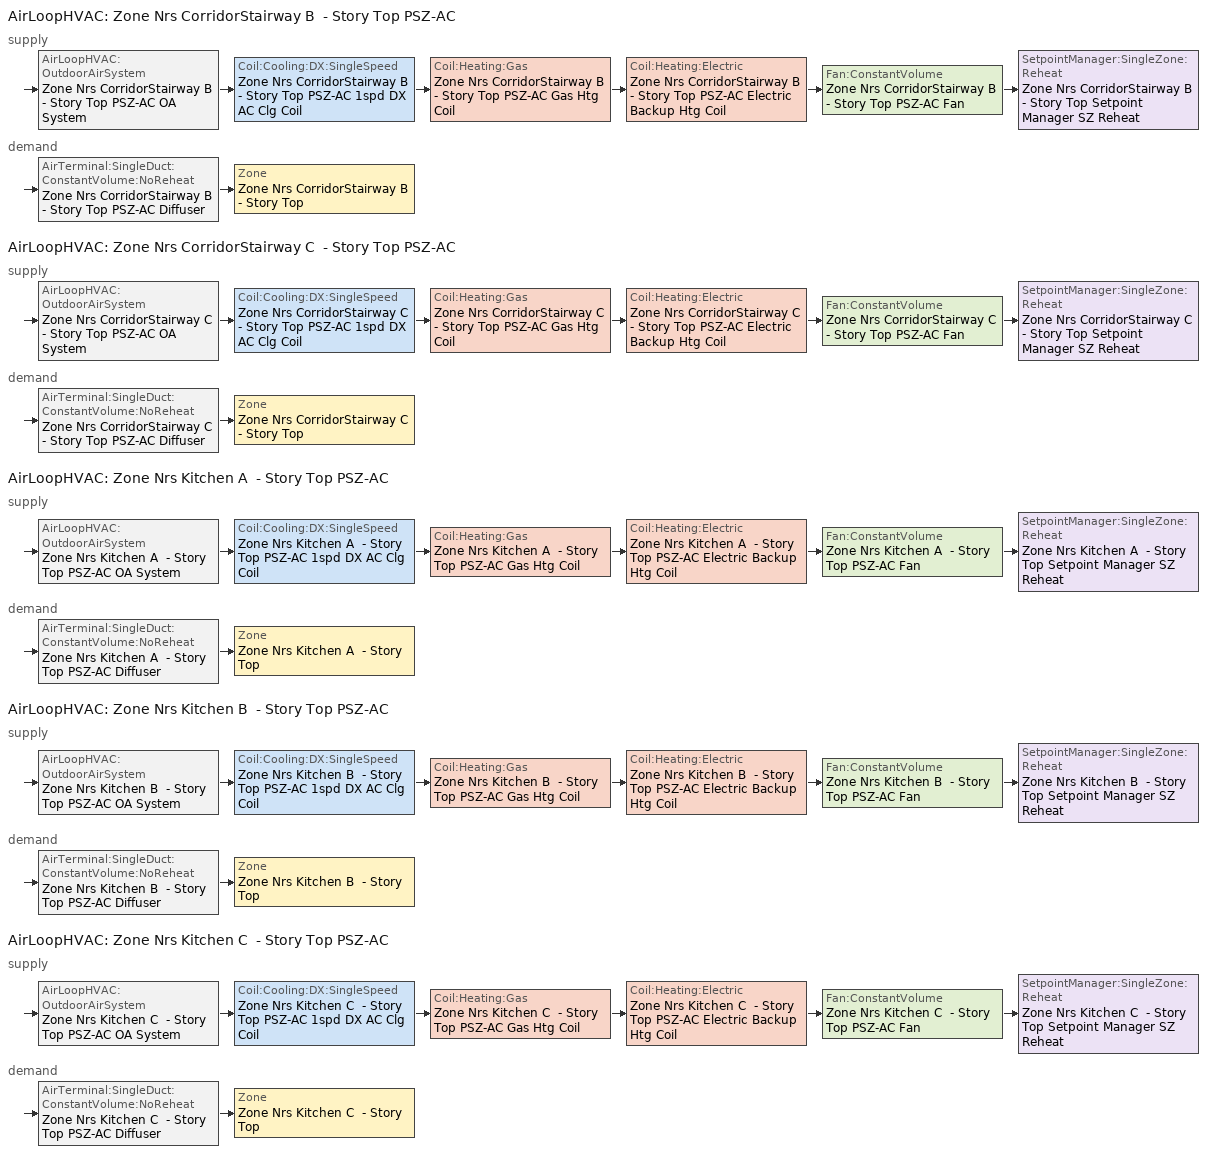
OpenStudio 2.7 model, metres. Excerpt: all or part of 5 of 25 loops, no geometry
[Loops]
AirLoopHVAC 'Zone Nrs CorridorStairway B  - Story Top PSZ-AC'
 supply: AirLoopHVAC:OutdoorAirSystem 'Zone Nrs CorridorStairway B  - Story Top PSZ-AC OA System' > Coil:Cooling:DX:SingleSpeed 'Zone Nrs CorridorStairway B  - Story Top PSZ-AC 1spd DX AC Clg Coil' > Coil:Heating:Gas 'Zone Nrs CorridorStairway B  - Story Top PSZ-AC Gas Htg Coil' > Coil:Heating:Electric 'Zone Nrs CorridorStairway B  - Story Top PSZ-AC Electric Backup Htg Coil' > Fan:ConstantVolume 'Zone Nrs CorridorStairway B  - Story Top PSZ-AC Fan' > SetpointManager:SingleZone:Reheat 'Zone Nrs CorridorStairway B  - Story Top Setpoint Manager SZ Reheat'
 demand: AirTerminal:SingleDuct:ConstantVolume:NoReheat 'Zone Nrs CorridorStairway B  - Story Top PSZ-AC Diffuser' > Zone 'Zone Nrs CorridorStairway B  - Story Top'
AirLoopHVAC 'Zone Nrs CorridorStairway C  - Story Top PSZ-AC'
 supply: AirLoopHVAC:OutdoorAirSystem 'Zone Nrs CorridorStairway C  - Story Top PSZ-AC OA System' > Coil:Cooling:DX:SingleSpeed 'Zone Nrs CorridorStairway C  - Story Top PSZ-AC 1spd DX AC Clg Coil' > Coil:Heating:Gas 'Zone Nrs CorridorStairway C  - Story Top PSZ-AC Gas Htg Coil' > Coil:Heating:Electric 'Zone Nrs CorridorStairway C  - Story Top PSZ-AC Electric Backup Htg Coil' > Fan:ConstantVolume 'Zone Nrs CorridorStairway C  - Story Top PSZ-AC Fan' > SetpointManager:SingleZone:Reheat 'Zone Nrs CorridorStairway C  - Story Top Setpoint Manager SZ Reheat'
 demand: AirTerminal:SingleDuct:ConstantVolume:NoReheat 'Zone Nrs CorridorStairway C  - Story Top PSZ-AC Diffuser' > Zone 'Zone Nrs CorridorStairway C  - Story Top'
AirLoopHVAC 'Zone Nrs Kitchen A  - Story Top PSZ-AC'
 supply: AirLoopHVAC:OutdoorAirSystem 'Zone Nrs Kitchen A  - Story Top PSZ-AC OA System' > Coil:Cooling:DX:SingleSpeed 'Zone Nrs Kitchen A  - Story Top PSZ-AC 1spd DX AC Clg Coil' > Coil:Heating:Gas 'Zone Nrs Kitchen A  - Story Top PSZ-AC Gas Htg Coil' > Coil:Heating:Electric 'Zone Nrs Kitchen A  - Story Top PSZ-AC Electric Backup Htg Coil' > Fan:ConstantVolume 'Zone Nrs Kitchen A  - Story Top PSZ-AC Fan' > SetpointManager:SingleZone:Reheat 'Zone Nrs Kitchen A  - Story Top Setpoint Manager SZ Reheat'
 demand: AirTerminal:SingleDuct:ConstantVolume:NoReheat 'Zone Nrs Kitchen A  - Story Top PSZ-AC Diffuser' > Zone 'Zone Nrs Kitchen A  - Story Top'
AirLoopHVAC 'Zone Nrs Kitchen B  - Story Top PSZ-AC'
 supply: AirLoopHVAC:OutdoorAirSystem 'Zone Nrs Kitchen B  - Story Top PSZ-AC OA System' > Coil:Cooling:DX:SingleSpeed 'Zone Nrs Kitchen B  - Story Top PSZ-AC 1spd DX AC Clg Coil' > Coil:Heating:Gas 'Zone Nrs Kitchen B  - Story Top PSZ-AC Gas Htg Coil' > Coil:Heating:Electric 'Zone Nrs Kitchen B  - Story Top PSZ-AC Electric Backup Htg Coil' > Fan:ConstantVolume 'Zone Nrs Kitchen B  - Story Top PSZ-AC Fan' > SetpointManager:SingleZone:Reheat 'Zone Nrs Kitchen B  - Story Top Setpoint Manager SZ Reheat'
 demand: AirTerminal:SingleDuct:ConstantVolume:NoReheat 'Zone Nrs Kitchen B  - Story Top PSZ-AC Diffuser' > Zone 'Zone Nrs Kitchen B  - Story Top'
AirLoopHVAC 'Zone Nrs Kitchen C  - Story Top PSZ-AC'
 supply: AirLoopHVAC:OutdoorAirSystem 'Zone Nrs Kitchen C  - Story Top PSZ-AC OA System' > Coil:Cooling:DX:SingleSpeed 'Zone Nrs Kitchen C  - Story Top PSZ-AC 1spd DX AC Clg Coil' > Coil:Heating:Gas 'Zone Nrs Kitchen C  - Story Top PSZ-AC Gas Htg Coil' > Coil:Heating:Electric 'Zone Nrs Kitchen C  - Story Top PSZ-AC Electric Backup Htg Coil' > Fan:ConstantVolume 'Zone Nrs Kitchen C  - Story Top PSZ-AC Fan' > SetpointManager:SingleZone:Reheat 'Zone Nrs Kitchen C  - Story Top Setpoint Manager SZ Reheat'
 demand: AirTerminal:SingleDuct:ConstantVolume:NoReheat 'Zone Nrs Kitchen C  - Story Top PSZ-AC Diffuser' > Zone 'Zone Nrs Kitchen C  - Story Top'
[Sizing:Zone] Zone Cooling Design Supply Air Temperature Input Method=SupplyAirTemperature; Zone Cooling Design Supply Air Temperature {C}=12.7778; Zone Cooling Design Supply Air Temperature Difference {deltaC}=11.11; Zone Heating Design Supply Air Temperature Input Method=SupplyAirTemperature; Zone Heating Design Supply Air Temperature {C}=50; Zone Heating Design Supply Air Temperature Difference {deltaC}=11.11; Zone Cooling Design Supply Air Humidity Ratio {kg-H2O/kg-air}=0.0085; Zone Heating Design Supply Air Humidity Ratio {kg-H2O/kg-air}=0.008; Cooling Design Air Flow Method=DesignDay; Heating Design Air Flow Method=DesignDay; Account for Dedicated Outdoor Air System=No; Dedicated Outdoor Air System Control Strategy=NeutralSupplyAir; Dedicated Outdoor Air Low Setpoint Temperature for Design {C}=autosize; Dedicated Outdoor Air High Setpoint Temperature for Design {C}=autosize
Zone Nrs Kitchen A  - Story Top; Zone Nrs Kitchen B  - Story Top; Zone Nrs Kitchen C  - Story Top; Zone Nrs CorridorStairway B  - Story Top; Zone Nrs CorridorStairway C  - Story Top
[Zone equipment]
Zone Nrs Kitchen A  - Story Top: Zone Nrs Kitchen A  - Story Top Exhaust Fan, Zone Nrs Kitchen A  - Story Top PSZ-AC Diffuser
Zone Nrs Kitchen B  - Story Top: Zone Nrs Kitchen B  - Story Top Exhaust Fan, Zone Nrs Kitchen B  - Story Top PSZ-AC Diffuser
Zone Nrs Kitchen C  - Story Top: Zone Nrs Kitchen C  - Story Top Exhaust Fan, Zone Nrs Kitchen C  - Story Top PSZ-AC Diffuser
Zone Nrs CorridorStairway B  - Story Top: Zone Nrs CorridorStairway B  - Story Top PSZ-AC Diffuser
Zone Nrs CorridorStairway C  - Story Top: Zone Nrs CorridorStairway C  - Story Top PSZ-AC Diffuser
[Fan:ZoneExhaust] Availability Schedule=DEER Nursing Home Kitchen Exhaust Fan DCV Schedule; Fan Total Efficiency=0.429; Pressure Rise {Pa}=124.544; System Availability Manager Coupling Mode=Decoupled
Name | Maximum Flow Rate {m3/s}
Zone Nrs Kitchen A  - Story Top Exhaust Fan; Zone Nrs Kitchen C  - Story Top Exhaust Fan | 0.0625983
Zone Nrs Kitchen B  - Story Top Exhaust Fan | 0.0340351
[AirLoopHVAC] Availability Schedule=Always On Discrete; Design Supply Air Flow Rate {m3/s}=AutoSize
Zone Nrs CorridorStairway B  - Story Top PSZ-AC; Zone Nrs CorridorStairway C  - Story Top PSZ-AC; Zone Nrs Kitchen A  - Story Top PSZ-AC; Zone Nrs Kitchen B  - Story Top PSZ-AC; Zone Nrs Kitchen C  - Story Top PSZ-AC
[Sizing:System] Type of Load to Size On=Sensible; Design Outdoor Air Flow Rate {m3/s}=Autosize; Central Heating Maximum System Air Flow Ratio=1; Preheat Design Temperature {C}=7.22222; Preheat Design Humidity Ratio {kg-H2O/kg-Air}=0.008; Precool Design Temperature {C}=12.7778; Precool Design Humidity Ratio {kg-H2O/kg-Air}=0.008; Central Cooling Design Supply Air Temperature {C}=12.7778; Central Heating Design Supply Air Temperature {C}=50; Sizing Option=Coincident; 100% Outdoor Air in Cooling=No; 100% Outdoor Air in Heating=No; Central Cooling Design Supply Air Humidity Ratio {kg-H2O/kg-Air}=0.0085; Central Heating Design Supply Air Humidity Ratio {kg-H2O/kg-Air}=0.008; Cooling Design Air Flow Method=DesignDay; Cooling Design Air Flow Rate {m3/s}=0; Heating Design Air Flow Method=DesignDay; Heating Design Air Flow Rate {m3/s}=0; System Outdoor Air Method=ZoneSum; Zone Maximum Outdoor Air Fraction=1; Cooling Supply Air Flow Rate Per Floor Area {m3/s-m2}=0.00996765; Cooling Fraction of Autosized Cooling Supply Air Flow Rate=1; Cooling Supply Air Flow Rate Per Unit Cooling Capacity {m3/s-W}=3.94755e-05; Heating Supply Air Flow Rate Per Floor Area {m3/s-m2}=0.00996765; Heating Fraction of Autosized Heating Supply Air Flow Rate=1; Heating Fraction of Autosized Cooling Supply Air Flow Rate=1; Heating Supply Air Flow Rate Per Unit Heating Capacity {m3/s-W}=3.15882e-05; Cooling Design Capacity Method=CoolingDesignCapacity; Cooling Design Capacity {W}=autosize; Cooling Design Capacity Per Floor Area {W/m2}=234.7; Fraction of Autosized Cooling Design Capacity=1; Heating Design Capacity Method=HeatingDesignCapacity; Heating Design Capacity {W}=autosize; Heating Design Capacity Per Floor Area {W/m2}=157; Fraction of Autosized Heating Design Capacity=1; Central Cooling Capacity Control Method=OnOff
Zone Nrs CorridorStairway B  - Story Top PSZ-AC; Zone Nrs CorridorStairway C  - Story Top PSZ-AC; Zone Nrs Kitchen A  - Story Top PSZ-AC; Zone Nrs Kitchen B  - Story Top PSZ-AC; Zone Nrs Kitchen C  - Story Top PSZ-AC
[Controller:OutdoorAir] Minimum Outdoor Air Flow Rate {m3/s}=0; Maximum Outdoor Air Flow Rate {m3/s}=Autosize; Economizer Control Type=NoEconomizer; Economizer Control Action Type=ModulateFlow; Economizer Maximum Limit Dry-Bulb Temperature {C}=28; Economizer Maximum Limit Enthalpy {J/kg}=64000; Lockout Type=NoLockout; Minimum Limit Type=FixedMinimum; Minimum Outdoor Air Schedule=Always On Discrete; High Humidity Control=No; Heat Recovery Bypass Control Type=BypassWhenWithinEconomizerLimits
Name | Controller Mechanical Ventilation
Zone Nrs CorridorStairway B  - Story Top PSZ-AC OA System Controller | Controller Mechanical Ventilation 15
Zone Nrs CorridorStairway C  - Story Top PSZ-AC OA System Controller | Controller Mechanical Ventilation 16
Zone Nrs Kitchen A  - Story Top PSZ-AC OA System Controller | Controller Mechanical Ventilation 17
Zone Nrs Kitchen B  - Story Top PSZ-AC OA System Controller | Controller Mechanical Ventilation 18
Zone Nrs Kitchen C  - Story Top PSZ-AC OA System Controller | Controller Mechanical Ventilation 19
[Controller:MechanicalVentilation] Availability Schedule=Always On Discrete; System Outdoor Air Method=ZoneSum
Controller Mechanical Ventilation 15; Controller Mechanical Ventilation 16; Controller Mechanical Ventilation 17; Controller Mechanical Ventilation 18; Controller Mechanical Ventilation 19
[AirLoopHVAC:OutdoorAirSystem]
Name | Controller
Zone Nrs CorridorStairway B  - Story Top PSZ-AC OA System | Zone Nrs CorridorStairway B  - Story Top PSZ-AC OA System Controller
Zone Nrs CorridorStairway C  - Story Top PSZ-AC OA System | Zone Nrs CorridorStairway C  - Story Top PSZ-AC OA System Controller
Zone Nrs Kitchen A  - Story Top PSZ-AC OA System | Zone Nrs Kitchen A  - Story Top PSZ-AC OA System Controller
Zone Nrs Kitchen B  - Story Top PSZ-AC OA System | Zone Nrs Kitchen B  - Story Top PSZ-AC OA System Controller
Zone Nrs Kitchen C  - Story Top PSZ-AC OA System | Zone Nrs Kitchen C  - Story Top PSZ-AC OA System Controller
[SetpointManager:SingleZone:Reheat] Minimum Supply Air Temperature {C}=12.7778; Maximum Supply Air Temperature {C}=50
Name | Control Zone | Setpoint Node or NodeList
Zone Nrs CorridorStairway B  - Story Top Setpoint Manager SZ Reheat | Zone Nrs CorridorStairway B  - Story Top | Zone Nrs CorridorStairway B  - Story Top PSZ-AC Supply Outlet Node
Zone Nrs CorridorStairway C  - Story Top Setpoint Manager SZ Reheat | Zone Nrs CorridorStairway C  - Story Top | Zone Nrs CorridorStairway C  - Story Top PSZ-AC Supply Outlet Node
Zone Nrs Kitchen A  - Story Top Setpoint Manager SZ Reheat | Zone Nrs Kitchen A  - Story Top | Zone Nrs Kitchen A  - Story Top PSZ-AC Supply Outlet Node
Zone Nrs Kitchen B  - Story Top Setpoint Manager SZ Reheat | Zone Nrs Kitchen B  - Story Top | Zone Nrs Kitchen B  - Story Top PSZ-AC Supply Outlet Node
Zone Nrs Kitchen C  - Story Top Setpoint Manager SZ Reheat | Zone Nrs Kitchen C  - Story Top | Zone Nrs Kitchen C  - Story Top PSZ-AC Supply Outlet Node
[Fan:ConstantVolume] Availability Schedule=Always On Discrete; Fan Total Efficiency=0.54; Pressure Rise {Pa}=622.722; Maximum Flow Rate {m3/s}=AutoSize; Motor Efficiency=0.9; Motor In Airstream Fraction=1
Zone Nrs CorridorStairway B  - Story Top PSZ-AC Fan; Zone Nrs CorridorStairway C  - Story Top PSZ-AC Fan; Zone Nrs Kitchen A  - Story Top PSZ-AC Fan; Zone Nrs Kitchen B  - Story Top PSZ-AC Fan; Zone Nrs Kitchen C  - Story Top PSZ-AC Fan
[Coil:Heating:Gas] Availability Schedule=Always On Discrete; Gas Burner Efficiency=0.8; Nominal Capacity {W}=AutoSize; Parasitic Electric Load {W}=0; Parasitic Gas Load {W}=0
Zone Nrs CorridorStairway B  - Story Top PSZ-AC Gas Htg Coil; Zone Nrs CorridorStairway C  - Story Top PSZ-AC Gas Htg Coil; Zone Nrs Kitchen A  - Story Top PSZ-AC Gas Htg Coil; Zone Nrs Kitchen B  - Story Top PSZ-AC Gas Htg Coil; Zone Nrs Kitchen C  - Story Top PSZ-AC Gas Htg Coil
[Coil:Heating:Electric] Availability Schedule=Always On Discrete; Efficiency=1
Zone Nrs CorridorStairway B  - Story Top PSZ-AC Electric Backup Htg Coil; Zone Nrs CorridorStairway C  - Story Top PSZ-AC Electric Backup Htg Coil; Zone Nrs Kitchen A  - Story Top PSZ-AC Electric Backup Htg Coil; Zone Nrs Kitchen B  - Story Top PSZ-AC Electric Backup Htg Coil; Zone Nrs Kitchen C  - Story Top PSZ-AC Electric Backup Htg Coil
[Coil:Cooling:DX:SingleSpeed] Availability Schedule=Always On Discrete; Rated Total Cooling Capacity {W}=autosize; Rated Sensible Heat Ratio=autosize; Rated COP {W/W}=3; Rated Air Flow Rate {m3/s}=autosize; Rated Evaporator Fan Power Per Volume Flow Rate {W/(m3/s)}=773.3; Condenser Type=AirCooled; Evaporative Condenser Effectiveness=0; Evaporative Condenser Air Flow Rate {m3/s}=Autosize; Evaporative Condenser Pump Rated Power Consumption {W}=Autosize; Crankcase Heater Capacity {W}=0; Maximum Outdoor Dry-Bulb Temperature for Crankcase Heater Operation {C}=0; Basin Heater Capacity {W/K}=0; Basin Heater Setpoint Temperature {C}=10
Name | Total Cooling Capacity Function of Temperature Curve | Total Cooling Capacity Function of Flow Fraction Curve | Energy Input Ratio Function of Temperature Curve | Energy Input Ratio Function of Flow Fraction Curve | Part Load Fraction Correlation Curve
Zone Nrs CorridorStairway B  - Story Top PSZ-AC 1spd DX AC Clg Coil | Curve Biquadratic 71 | Curve Quadratic 97 | Curve Biquadratic 72 | Curve Quadratic 98 | Curve Quadratic 99
Zone Nrs CorridorStairway C  - Story Top PSZ-AC 1spd DX AC Clg Coil | Curve Biquadratic 75 | Curve Quadratic 103 | Curve Biquadratic 76 | Curve Quadratic 104 | Curve Quadratic 105
Zone Nrs Kitchen A  - Story Top PSZ-AC 1spd DX AC Clg Coil | Curve Biquadratic 79 | Curve Quadratic 109 | Curve Biquadratic 80 | Curve Quadratic 110 | Curve Quadratic 111
Zone Nrs Kitchen B  - Story Top PSZ-AC 1spd DX AC Clg Coil | Curve Biquadratic 83 | Curve Quadratic 115 | Curve Biquadratic 84 | Curve Quadratic 116 | Curve Quadratic 117
Zone Nrs Kitchen C  - Story Top PSZ-AC 1spd DX AC Clg Coil | Curve Biquadratic 87 | Curve Quadratic 121 | Curve Biquadratic 88 | Curve Quadratic 122 | Curve Quadratic 123
[AirTerminal:SingleDuct:ConstantVolume:NoReheat] Availability Schedule=Always On Discrete; Maximum Air Flow Rate {m3/s}=AutoSize
Zone Nrs CorridorStairway B  - Story Top PSZ-AC Diffuser; Zone Nrs CorridorStairway C  - Story Top PSZ-AC Diffuser; Zone Nrs Kitchen A  - Story Top PSZ-AC Diffuser; Zone Nrs Kitchen B  - Story Top PSZ-AC Diffuser; Zone Nrs Kitchen C  - Story Top PSZ-AC Diffuser
[Schedule:Ruleset]
DEER Nursing Home Kitchen Exhaust Fan DCV Schedule: Default Day Schedule=DEER Nursing Home Kitchen Exhaust Fan DCV Schedule Default; Summer Design Day Schedule=DEER Nursing Home Kitchen Exhaust Fan DCV Schedule Summer Design Day; Winter Design Day Schedule=DEER Nursing Home Kitchen Exhaust Fan DCV Schedule Winter Design Day
[Schedule:Day]
DEER Nursing Home Kitchen Exhaust Fan DCV Schedule Default; DEER Nursing Home Kitchen Exhaust Fan DCV Schedule Winter Design Day; DEER Nursing Home Kitchen Exhaust Fan DCV Schedule Summer Design Day: 8, 0, 0.5, 20, 0, 1, 24, 0, 0.5
[Schedule:Constant]
Always On Discrete: Value=1
[Curve:Biquadratic] Minimum Value of x=-100; Maximum Value of x=100; Minimum Value of y=-100; Maximum Value of y=100
Name | Coefficient1 Constant | Coefficient2 x | Coefficient3 x**2 | Coefficient4 y | Coefficient5 y**2 | Coefficient6 x*y
Curve Biquadratic 71; Curve Biquadratic 75; Curve Biquadratic 79; Curve Biquadratic 83; Curve Biquadratic 87 | 0.971212 | -0.0152755 | 0.00144345 | -0.00039321 | -6.8364e-06 | -0.000290596
Curve Biquadratic 72; Curve Biquadratic 76; Curve Biquadratic 80; Curve Biquadratic 84; Curve Biquadratic 88 | 0.286871 | 0.0239022 | -0.000810648 | 0.0134585 | 0.000338936 | -0.000487004
[Curve:Quadratic]
Name | Coefficient1 Constant | Coefficient2 x | Coefficient3 x**2 | Minimum Value of x | Maximum Value of x | Minimum Curve Output | Maximum Curve Output
Curve Quadratic 97; Curve Quadratic 98; Curve Quadratic 103; Curve Quadratic 104; Curve Quadratic 109; Curve Quadratic 110; Curve Quadratic 115; Curve Quadratic 116; Curve Quadratic 121; Curve Quadratic 122 | 1 | 0 | 0 | -100 | 100
Curve Quadratic 99; Curve Quadratic 105; Curve Quadratic 111; Curve Quadratic 117; Curve Quadratic 123 | 0.909496 | 0.0986477 | -0.00819488 | 0 | 1 | 0.7 | 1
